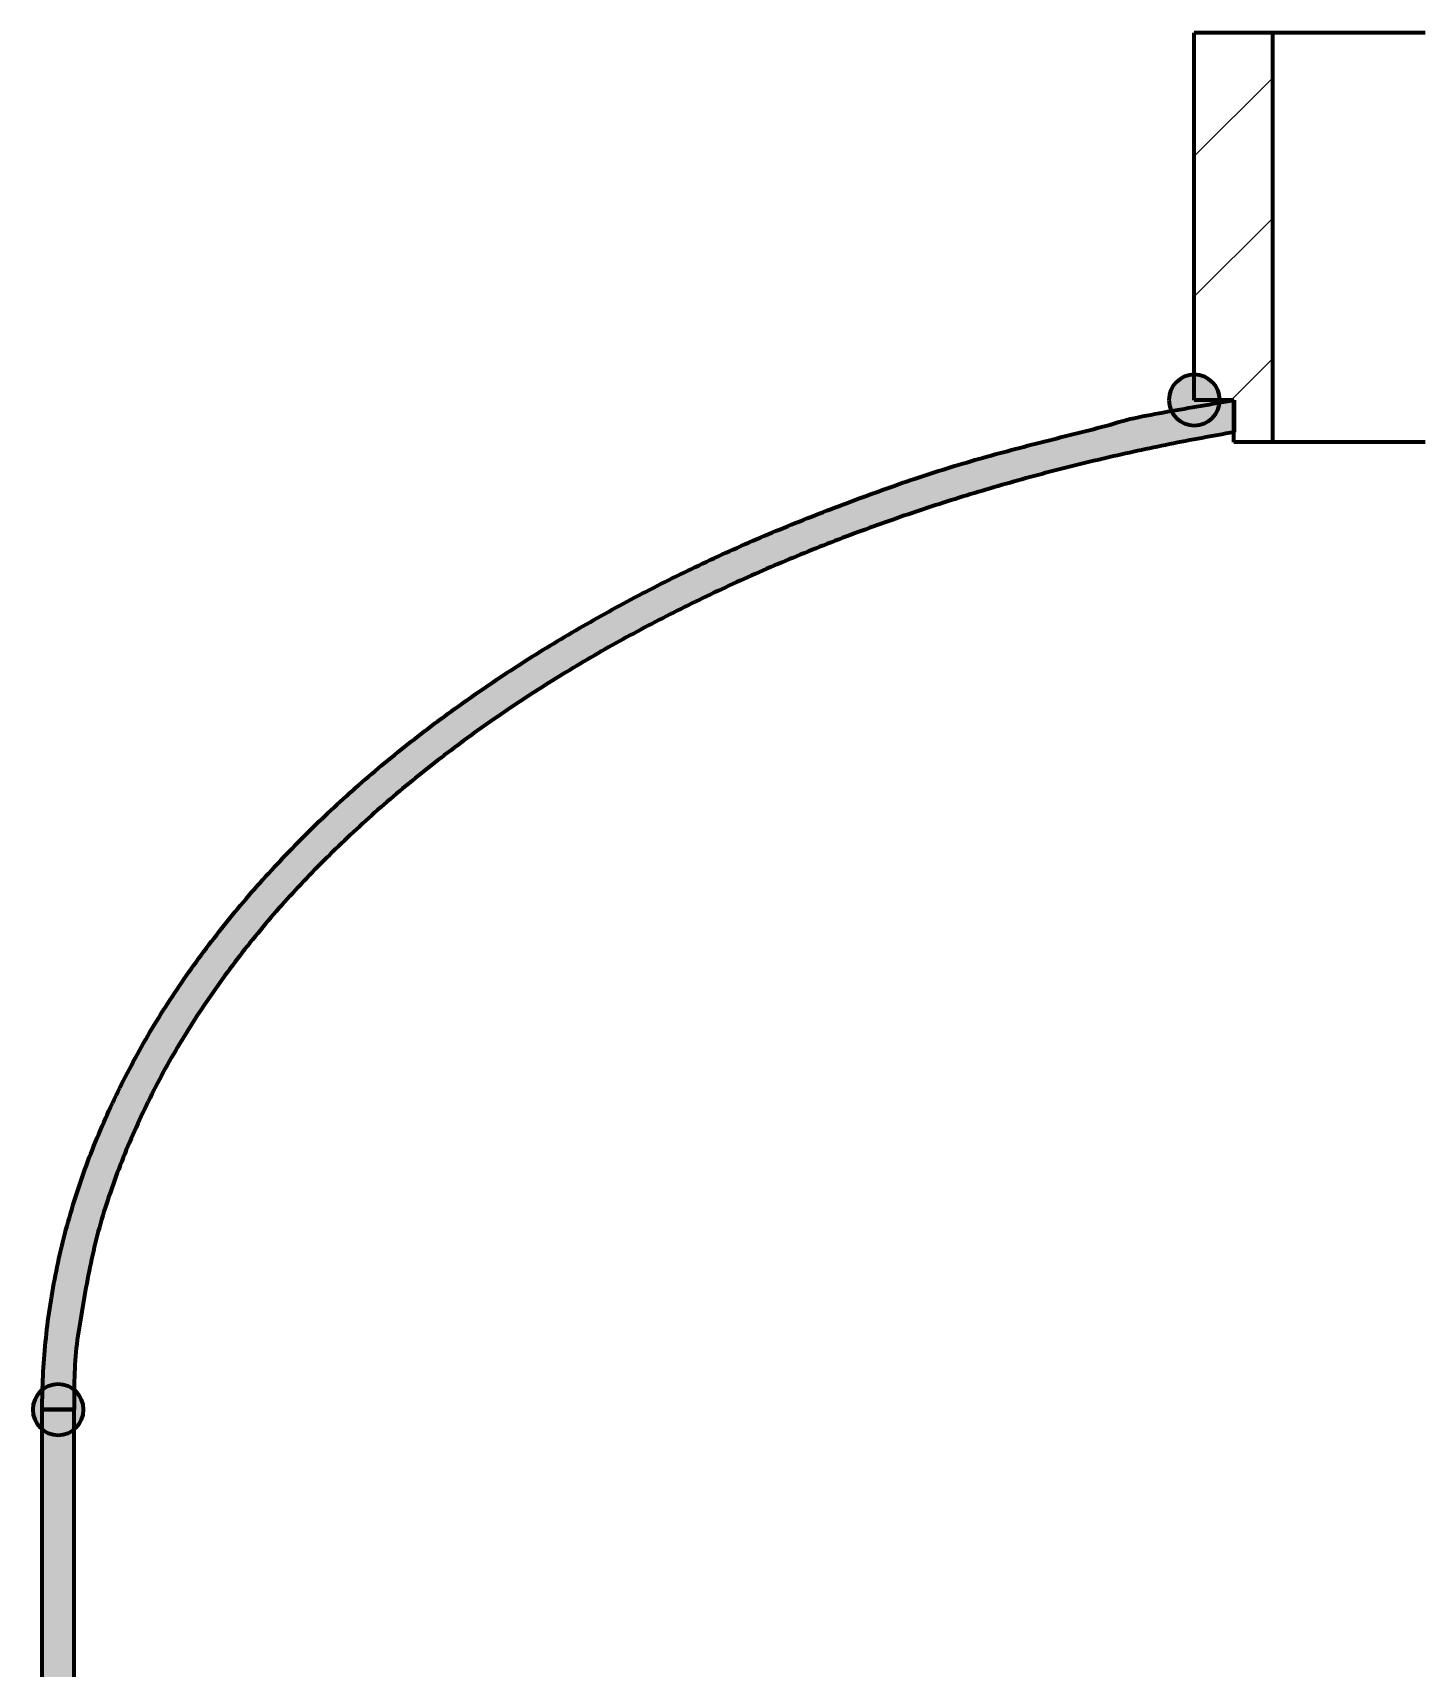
# Model space of a CAD drawing. Header units: millimetres. Extents: x 0 to 594, y 0 to 420.
# Drawn here: x 209.31 to 237.29, y 289.92 to 322.87 of the extents above; entities that cross this region are included whole.
import ezdxf

# ---------------------------------------------------------------- set-up
doc = ezdxf.new("R2010")
doc.units = ezdxf.units.MM
doc.layers.add('01-VISIBLE', color=7, linetype='CONTINUOUS', lineweight=70)
doc.layers.add('05-RAYADO', color=8, linetype='CONTINUOUS', lineweight=18)

msp = doc.modelspace()

# ---------------------------------------------------------------- hatches: boundary and pattern name
at = {"layer": '05-RAYADO'}
h = msp.add_hatch(dxfattribs=at)
h.set_pattern_fill('ANSI31', scale=0.62992)
h.paths.add_polyline_path([(234.28, 314.62), (233.498, 314.62), (233.498, 315.467), (232.7, 315.467), (232.7, 322.867), (234.28, 322.867)])
h = msp.add_hatch(color=7, dxfattribs=at)
h.dxf.hatch_style = 1
h.paths.add_polyline_path([(232.188, 315.467), (232.19, 315.507), (232.194, 315.547), (232.202, 315.586), (232.213, 315.625), (232.227, 315.663), (232.244, 315.699), (232.263, 315.734), (232.286, 315.768), (232.311, 315.799), (232.338, 315.829), (232.367, 315.856), (232.399, 315.881), (232.432, 315.903), (232.468, 315.923), (232.504, 315.94), (232.542, 315.954), (232.58, 315.964), (232.62, 315.972), (232.66, 315.977), (232.7, 315.979), (232.74, 315.977), (232.78, 315.972), (232.82, 315.964), (232.858, 315.954), (232.896, 315.94), (232.932, 315.923), (232.968, 315.903), (233.001, 315.881), (233.033, 315.856), (233.062, 315.829), (233.089, 315.799), (233.114, 315.768), (233.137, 315.734), (233.156, 315.699), (233.173, 315.663), (233.187, 315.625), (233.198, 315.586), (233.206, 315.547), (233.21, 315.507), (233.212, 315.467), (233.21, 315.426), (233.206, 315.386), (233.198, 315.347), (233.187, 315.308), (233.173, 315.271), (233.156, 315.234), (233.137, 315.199), (233.114, 315.166), (233.089, 315.134), (233.062, 315.105), (233.033, 315.077), (233.001, 315.052), (232.968, 315.03), (232.932, 315.01), (232.896, 314.994), (232.858, 314.98), (232.82, 314.969), (232.78, 314.961), (232.74, 314.956), (232.7, 314.955), (232.66, 314.956), (232.62, 314.961), (232.58, 314.969), (232.542, 314.98), (232.504, 314.994), (232.468, 315.01), (232.432, 315.03), (232.399, 315.052), (232.367, 315.077), (232.338, 315.105), (232.311, 315.134), (232.286, 315.166), (232.263, 315.199), (232.244, 315.234), (232.227, 315.271), (232.213, 315.308), (232.202, 315.347), (232.194, 315.386), (232.19, 315.426)])
h = msp.add_hatch(color=7, dxfattribs=at)
h.dxf.hatch_style = 1
h.paths.add_polyline_path([(210.14, 295.133), (209.5, 295.133), (209.5, 295.219), (209.501, 295.304), (209.502, 295.389), (209.504, 295.474), (209.507, 295.559), (209.509, 295.644), (209.513, 295.729), (209.517, 295.814), (209.521, 295.899), (209.526, 295.984), (209.532, 296.069), (209.538, 296.154), (209.544, 296.239), (209.551, 296.323), (209.559, 296.408), (209.567, 296.493), (209.576, 296.577), (209.585, 296.662), (209.595, 296.747), (209.605, 296.831), (209.615, 296.916), (209.627, 297), (209.638, 297.084), (209.651, 297.168), (209.663, 297.253), (209.677, 297.337), (209.69, 297.421), (209.705, 297.504), (209.72, 297.588), (209.735, 297.672), (209.751, 297.756), (209.767, 297.839), (209.784, 297.923), (209.801, 298.006), (209.819, 298.089), (209.837, 298.172), (209.856, 298.255), (209.875, 298.338), (209.895, 298.421), (209.915, 298.504), (209.935, 298.586), (209.957, 298.669), (209.978, 298.751), (210, 298.833), (210.023, 298.915), (210.046, 298.997), (210.07, 299.079), (210.094, 299.16), (210.118, 299.242), (210.143, 299.323), (210.169, 299.404), (210.195, 299.485), (210.221, 299.566), (210.248, 299.647), (210.275, 299.728), (210.303, 299.808), (210.331, 299.888), (210.36, 299.969), (210.389, 300.049), (210.418, 300.128), (210.448, 300.208), (210.479, 300.288), (210.51, 300.367), (210.541, 300.446), (210.573, 300.525), (210.605, 300.604), (210.637, 300.682), (210.67, 300.761), (210.704, 300.839), (210.738, 300.917), (210.772, 300.995), (210.807, 301.073), (210.842, 301.15), (210.877, 301.228), (210.913, 301.305), (210.949, 301.382), (210.986, 301.459), (211.023, 301.535), (211.061, 301.612), (211.099, 301.688), (211.137, 301.764), (211.175, 301.84), (211.215, 301.915), (211.254, 301.991), (211.294, 302.066), (211.334, 302.141), (211.375, 302.216), (211.416, 302.29), (211.457, 302.365), (211.499, 302.439), (211.541, 302.513), (211.583, 302.586), (211.626, 302.66), (211.669, 302.733), (211.713, 302.806), (211.756, 302.879), (211.801, 302.952), (211.845, 303.025), (211.89, 303.097), (211.935, 303.169), (211.981, 303.241), (212.027, 303.312), (212.073, 303.384), (212.12, 303.455), (212.167, 303.526), (212.214, 303.597), (212.261, 303.667), (212.309, 303.738), (212.358, 303.808), (212.406, 303.878), (212.455, 303.947), (212.504, 304.017), (212.554, 304.086), (212.603, 304.155), (212.654, 304.224), (212.704, 304.293), (212.755, 304.361), (212.806, 304.429), (212.857, 304.497), (212.909, 304.565), (212.961, 304.632), (213.013, 304.699), (213.065, 304.766), (213.118, 304.833), (213.171, 304.9), (213.224, 304.966), (213.278, 305.032), (213.332, 305.098), (213.386, 305.163), (213.44, 305.229), (213.495, 305.294), (213.55, 305.359), (213.605, 305.424), (213.661, 305.488), (213.716, 305.553), (213.772, 305.617), (213.829, 305.681), (213.885, 305.744), (213.942, 305.808), (213.999, 305.871), (214.056, 305.934), (214.114, 305.996), (214.172, 306.059), (214.23, 306.121), (214.288, 306.183), (214.346, 306.245), (214.405, 306.306), (214.464, 306.368), (214.523, 306.429), (214.583, 306.49), (214.642, 306.551), (214.702, 306.611), (214.762, 306.671), (214.823, 306.731), (214.883, 306.791), (214.944, 306.851), (215.005, 306.91), (215.066, 306.969), (215.128, 307.028), (215.19, 307.087), (215.251, 307.145), (215.313, 307.203), (215.376, 307.261), (215.438, 307.319), (215.501, 307.376), (215.564, 307.434), (215.627, 307.491), (215.69, 307.548), (215.754, 307.604), (215.817, 307.661), (215.881, 307.717), (215.945, 307.773), (216.01, 307.829), (216.074, 307.884), (216.139, 307.94), (216.204, 307.995), (216.269, 308.05), (216.334, 308.104), (216.399, 308.159), (216.465, 308.213), (216.531, 308.267), (216.597, 308.321), (216.663, 308.374), (216.729, 308.428), (216.795, 308.481), (216.862, 308.534), (216.929, 308.587), (216.996, 308.639), (217.063, 308.691), (217.13, 308.744), (217.198, 308.795), (217.265, 308.847), (217.333, 308.898), (217.401, 308.95), (217.469, 309.001), (217.538, 309.051), (217.606, 309.102), (217.675, 309.152), (217.743, 309.203), (217.812, 309.253), (217.881, 309.302), (217.95, 309.352), (218.02, 309.401), (218.089, 309.45), (218.159, 309.499), (218.229, 309.548), (218.299, 309.596), (218.369, 309.645), (218.439, 309.693), (218.509, 309.741), (218.58, 309.788), (218.651, 309.836), (218.721, 309.883), (218.792, 309.93), (218.863, 309.977), (218.935, 310.023), (219.006, 310.07), (219.077, 310.116), (219.149, 310.162), (219.221, 310.208), (219.292, 310.253), (219.364, 310.299), (219.437, 310.344), (219.509, 310.389), (219.581, 310.434), (219.654, 310.478), (219.726, 310.523), (219.799, 310.567), (219.872, 310.611), (219.945, 310.654), (220.018, 310.698), (220.091, 310.741), (220.165, 310.785), (220.238, 310.827), (220.312, 310.87), (220.385, 310.913), (220.459, 310.955), (220.533, 310.997), (220.607, 311.039), (220.681, 311.081), (220.755, 311.123), (220.83, 311.164), (220.904, 311.205), (220.979, 311.246), (221.053, 311.287), (221.128, 311.328), (221.203, 311.368), (221.278, 311.409), (221.353, 311.449), (221.428, 311.489), (221.504, 311.528), (221.579, 311.568), (221.654, 311.607), (221.73, 311.646), (221.806, 311.685), (221.881, 311.724), (221.957, 311.763), (222.033, 311.801), (222.109, 311.839), (222.185, 311.877), (222.262, 311.915), (222.338, 311.953), (222.414, 311.99), (222.491, 312.027), (222.567, 312.064), (222.644, 312.101), (222.721, 312.138), (222.798, 312.174), (222.875, 312.211), (222.952, 312.247), (223.029, 312.283), (223.106, 312.318), (223.184, 312.354), (223.261, 312.389), (223.338, 312.424), (223.416, 312.459), (223.494, 312.494), (223.572, 312.529), (223.649, 312.563), (223.727, 312.597), (223.805, 312.631), (223.884, 312.665), (223.962, 312.698), (224.04, 312.732), (224.118, 312.765), (224.197, 312.798), (224.275, 312.831), (224.354, 312.863), (224.433, 312.896), (224.511, 312.928), (224.59, 312.96), (224.669, 312.992), (224.748, 313.024), (224.827, 313.055), (224.906, 313.087), (224.985, 313.118), (225.064, 313.149), (225.144, 313.18), (225.223, 313.211), (225.302, 313.242), (225.382, 313.272), (225.461, 313.303), (225.541, 313.333), (225.62, 313.363), (225.7, 313.393), (225.78, 313.423), (225.86, 313.453), (225.939, 313.482), (226.019, 313.512), (226.099, 313.541), (226.179, 313.57), (226.259, 313.599), (226.339, 313.628), (226.419, 313.657), (226.499, 313.686), (226.579, 313.714), (226.66, 313.742), (226.74, 313.77), (226.82, 313.798), (226.901, 313.826), (226.981, 313.854), (227.062, 313.881), (227.143, 313.908), (227.223, 313.935), (227.304, 313.961), (227.385, 313.988), (227.466, 314.014), (227.547, 314.039), (227.629, 314.065), (227.71, 314.09), (227.791, 314.115), (227.872, 314.14), (227.954, 314.165), (228.035, 314.189), (228.117, 314.213), (228.199, 314.237), (228.281, 314.261), (228.362, 314.284), (228.444, 314.307), (228.526, 314.33), (228.608, 314.353), (228.69, 314.375), (228.773, 314.397), (228.855, 314.42), (228.937, 314.441), (229.019, 314.463), (229.101, 314.485), (229.184, 314.506), (229.266, 314.528), (229.349, 314.549), (229.431, 314.57), (229.513, 314.591), (229.596, 314.612), (229.678, 314.633), (229.761, 314.654), (229.843, 314.675), (229.926, 314.696), (230.008, 314.717), (230.091, 314.738), (230.173, 314.758), (230.256, 314.779), (230.338, 314.8), (230.421, 314.821), (230.504, 314.842), (230.586, 314.863), (230.668, 314.884), (230.751, 314.905), (230.833, 314.927), (230.915, 314.949), (230.997, 314.971), (231.079, 314.995), (231.161, 315.019), (231.242, 315.043), (231.324, 315.065), (231.407, 315.086), (231.49, 315.105), (231.573, 315.123), (231.657, 315.14), (231.74, 315.156), (231.824, 315.172), (231.907, 315.188), (231.991, 315.204), (232.075, 315.219), (232.158, 315.234), (232.242, 315.249), (232.326, 315.264), (232.41, 315.279), (232.494, 315.294), (232.577, 315.308), (232.661, 315.323), (232.745, 315.337), (232.829, 315.352), (232.913, 315.366), (232.997, 315.381), (233.081, 315.395), (233.164, 315.41), (233.248, 315.424), (233.332, 315.438), (233.416, 315.452), (233.5, 315.467), (233.5, 314.82), (233.419, 314.806), (233.337, 314.792), (233.256, 314.777), (233.175, 314.763), (233.093, 314.748), (233.012, 314.733), (232.931, 314.719), (232.849, 314.703), (232.768, 314.688), (232.687, 314.673), (232.606, 314.657), (232.525, 314.642), (232.444, 314.626), (232.363, 314.61), (232.282, 314.594), (232.201, 314.578), (232.12, 314.561), (232.039, 314.545), (231.958, 314.528), (231.877, 314.511), (231.796, 314.494), (231.715, 314.477), (231.635, 314.46), (231.554, 314.442), (231.473, 314.425), (231.392, 314.407), (231.312, 314.389), (231.231, 314.371), (231.151, 314.353), (231.07, 314.334), (230.989, 314.316), (230.909, 314.297), (230.829, 314.278), (230.748, 314.259), (230.668, 314.24), (230.587, 314.221), (230.507, 314.202), (230.427, 314.182), (230.347, 314.162), (230.267, 314.142), (230.186, 314.122), (230.106, 314.102), (230.026, 314.082), (229.946, 314.061), (229.866, 314.041), (229.786, 314.02), (229.706, 313.999), (229.626, 313.978), (229.547, 313.956), (229.467, 313.935), (229.387, 313.913), (229.307, 313.892), (229.228, 313.87), (229.148, 313.848), (229.069, 313.825), (228.989, 313.803), (228.91, 313.78), (228.83, 313.758), (228.751, 313.735), (228.671, 313.712), (228.592, 313.689), (228.513, 313.665), (228.434, 313.642), (228.355, 313.618), (228.275, 313.595), (228.196, 313.571), (228.117, 313.546), (228.038, 313.522), (227.959, 313.498), (227.881, 313.473), (227.802, 313.448), (227.723, 313.423), (227.644, 313.398), (227.566, 313.373), (227.487, 313.348), (227.409, 313.322), (227.33, 313.296), (227.252, 313.271), (227.173, 313.245), (227.095, 313.218), (227.017, 313.192), (226.938, 313.165), (226.86, 313.139), (226.782, 313.112), (226.704, 313.085), (226.626, 313.058), (226.548, 313.03), (226.47, 313.003), (226.392, 312.975), (226.314, 312.947), (226.237, 312.919), (226.159, 312.891), (226.082, 312.863), (226.004, 312.834), (225.927, 312.805), (225.849, 312.777), (225.772, 312.748), (225.694, 312.718), (225.617, 312.689), (225.54, 312.66), (225.463, 312.63), (225.386, 312.6), (225.309, 312.57), (225.232, 312.54), (225.155, 312.509), (225.079, 312.479), (225.002, 312.448), (224.925, 312.417), (224.849, 312.386), (224.772, 312.355), (224.696, 312.324), (224.619, 312.292), (224.543, 312.26), (224.467, 312.228), (224.391, 312.196), (224.315, 312.164), (224.239, 312.132), (224.163, 312.099), (224.087, 312.066), (224.011, 312.033), (223.936, 312), (223.86, 311.967), (223.784, 311.934), (223.709, 311.9), (223.634, 311.866), (223.558, 311.832), (223.483, 311.798), (223.408, 311.764), (223.333, 311.729), (223.258, 311.694), (223.183, 311.659), (223.108, 311.624), (223.034, 311.589), (222.959, 311.554), (222.884, 311.518), (222.81, 311.482), (222.736, 311.446), (222.661, 311.41), (222.587, 311.374), (222.513, 311.338), (222.439, 311.301), (222.365, 311.264), (222.291, 311.227), (222.217, 311.19), (222.144, 311.152), (222.07, 311.115), (221.997, 311.077), (221.923, 311.039), (221.85, 311.001), (221.777, 310.963), (221.704, 310.924), (221.631, 310.885), (221.558, 310.847), (221.485, 310.807), (221.412, 310.768), (221.34, 310.729), (221.267, 310.689), (221.195, 310.649), (221.123, 310.609), (221.05, 310.569), (220.978, 310.529), (220.906, 310.488), (220.835, 310.447), (220.763, 310.407), (220.691, 310.365), (220.62, 310.324), (220.548, 310.283), (220.477, 310.241), (220.406, 310.199), (220.335, 310.157), (220.264, 310.115), (220.193, 310.072), (220.122, 310.029), (220.051, 309.987), (219.981, 309.944), (219.91, 309.9), (219.84, 309.857), (219.77, 309.813), (219.7, 309.769), (219.63, 309.725), (219.56, 309.681), (219.491, 309.637), (219.421, 309.592), (219.352, 309.547), (219.282, 309.502), (219.213, 309.457), (219.144, 309.412), (219.075, 309.366), (219.007, 309.32), (218.938, 309.274), (218.87, 309.228), (218.801, 309.182), (218.733, 309.135), (218.665, 309.088), (218.597, 309.041), (218.529, 308.994), (218.462, 308.947), (218.394, 308.899), (218.327, 308.851), (218.259, 308.803), (218.192, 308.755), (218.125, 308.707), (218.059, 308.658), (217.992, 308.609), (217.926, 308.56), (217.859, 308.511), (217.793, 308.461), (217.727, 308.412), (217.661, 308.362), (217.595, 308.312), (217.53, 308.262), (217.465, 308.211), (217.399, 308.16), (217.334, 308.109), (217.269, 308.058), (217.205, 308.007), (217.14, 307.955), (217.076, 307.904), (217.011, 307.852), (216.947, 307.8), (216.883, 307.747), (216.82, 307.695), (216.756, 307.642), (216.693, 307.589), (216.63, 307.536), (216.567, 307.482), (216.504, 307.429), (216.441, 307.375), (216.379, 307.321), (216.317, 307.266), (216.254, 307.212), (216.193, 307.157), (216.131, 307.102), (216.069, 307.047), (216.008, 306.992), (215.947, 306.936), (215.886, 306.88), (215.825, 306.824), (215.765, 306.768), (215.704, 306.712), (215.644, 306.655), (215.584, 306.598), (215.525, 306.541), (215.465, 306.484), (215.406, 306.426), (215.347, 306.368), (215.288, 306.31), (215.229, 306.252), (215.171, 306.194), (215.113, 306.135), (215.055, 306.076), (214.997, 306.017), (214.939, 305.958), (214.882, 305.899), (214.825, 305.839), (214.768, 305.779), (214.711, 305.719), (214.655, 305.658), (214.599, 305.598), (214.543, 305.537), (214.487, 305.476), (214.432, 305.415), (214.377, 305.353), (214.322, 305.291), (214.267, 305.23), (214.213, 305.167), (214.159, 305.105), (214.105, 305.042), (214.051, 304.98), (213.998, 304.917), (213.944, 304.853), (213.892, 304.79), (213.839, 304.726), (213.787, 304.662), (213.735, 304.598), (213.683, 304.534), (213.631, 304.469), (213.58, 304.404), (213.529, 304.339), (213.478, 304.274), (213.428, 304.209), (213.378, 304.143), (213.328, 304.077), (213.278, 304.011), (213.229, 303.945), (213.18, 303.878), (213.132, 303.811), (213.083, 303.744), (213.035, 303.677), (212.987, 303.61), (212.94, 303.542), (212.893, 303.474), (212.846, 303.406), (212.799, 303.338), (212.753, 303.27), (212.707, 303.201), (212.661, 303.132), (212.616, 303.063), (212.571, 302.994), (212.526, 302.924), (212.482, 302.855), (212.438, 302.785), (212.395, 302.715), (212.351, 302.644), (212.308, 302.574), (212.266, 302.503), (212.223, 302.432), (212.182, 302.361), (212.14, 302.289), (212.099, 302.218), (212.058, 302.146), (212.018, 302.074), (211.978, 302.001), (211.938, 301.929), (211.899, 301.856), (211.86, 301.783), (211.821, 301.71), (211.783, 301.637), (211.745, 301.564), (211.708, 301.49), (211.671, 301.416), (211.635, 301.342), (211.598, 301.268), (211.563, 301.193), (211.527, 301.119), (211.492, 301.044), (211.457, 300.969), (211.423, 300.894), (211.389, 300.818), (211.356, 300.743), (211.322, 300.667), (211.29, 300.591), (211.257, 300.515), (211.225, 300.439), (211.193, 300.363), (211.162, 300.287), (211.131, 300.21), (211.1, 300.133), (211.07, 300.056), (211.04, 299.979), (211.011, 299.902), (210.982, 299.825), (210.953, 299.747), (210.925, 299.67), (210.898, 299.592), (210.871, 299.514), (210.844, 299.435), (210.818, 299.357), (210.792, 299.279), (210.767, 299.2), (210.743, 299.121), (210.719, 299.042), (210.695, 298.963), (210.673, 298.883), (210.65, 298.804), (210.629, 298.724), (210.608, 298.644), (210.587, 298.564), (210.567, 298.484), (210.548, 298.404), (210.529, 298.323), (210.511, 298.243), (210.493, 298.162), (210.476, 298.081), (210.459, 298), (210.442, 297.919), (210.426, 297.838), (210.41, 297.757), (210.395, 297.676), (210.38, 297.595), (210.365, 297.514), (210.35, 297.432), (210.336, 297.351), (210.322, 297.269), (210.308, 297.188), (210.295, 297.107), (210.281, 297.025), (210.268, 296.943), (210.255, 296.862), (210.242, 296.78), (210.229, 296.699), (210.217, 296.617), (210.206, 296.535), (210.195, 296.453), (210.185, 296.371), (210.177, 296.289), (210.17, 296.207), (210.164, 296.124), (210.159, 296.042), (210.155, 295.959), (210.151, 295.877), (210.148, 295.794), (210.146, 295.712), (210.144, 295.629), (210.143, 295.546), (210.142, 295.464), (210.141, 295.381), (210.14, 295.299), (210.14, 295.216)])
h = msp.add_hatch(color=7, dxfattribs=at)
h.dxf.hatch_style = 1
h.paths.add_polyline_path([(209.308, 295.133), (209.31, 295.174), (209.314, 295.214), (209.322, 295.253), (209.333, 295.292), (209.347, 295.329), (209.364, 295.366), (209.383, 295.401), (209.406, 295.434), (209.431, 295.466), (209.458, 295.495), (209.487, 295.523), (209.519, 295.548), (209.552, 295.57), (209.588, 295.59), (209.624, 295.606), (209.662, 295.62), (209.7, 295.631), (209.74, 295.639), (209.78, 295.644), (209.82, 295.645), (209.86, 295.644), (209.9, 295.639), (209.94, 295.631), (209.978, 295.62), (210.016, 295.606), (210.052, 295.59), (210.088, 295.57), (210.121, 295.548), (210.153, 295.523), (210.182, 295.495), (210.209, 295.466), (210.234, 295.434), (210.257, 295.401), (210.276, 295.366), (210.293, 295.329), (210.307, 295.292), (210.318, 295.253), (210.326, 295.214), (210.33, 295.174), (210.332, 295.133), (210.33, 295.093), (210.326, 295.053), (210.318, 295.014), (210.307, 294.975), (210.293, 294.937), (210.276, 294.901), (210.257, 294.866), (210.234, 294.832), (210.209, 294.801), (210.182, 294.771), (210.153, 294.744), (210.121, 294.719), (210.088, 294.697), (210.052, 294.677), (210.016, 294.66), (209.978, 294.646), (209.94, 294.636), (209.9, 294.628), (209.86, 294.623), (209.82, 294.621), (209.78, 294.623), (209.74, 294.628), (209.7, 294.636), (209.662, 294.646), (209.624, 294.66), (209.588, 294.677), (209.552, 294.697), (209.519, 294.719), (209.487, 294.744), (209.458, 294.771), (209.431, 294.801), (209.406, 294.832), (209.383, 294.866), (209.364, 294.901), (209.347, 294.937), (209.333, 294.975), (209.322, 295.014), (209.314, 295.053), (209.31, 295.093)])
h = msp.add_hatch(color=7, dxfattribs=at)
h.dxf.hatch_style = 1
h.paths.add_polyline_path([(210.14, 188.133), (209.5, 188.133), (209.5, 295.133), (210.14, 295.133)])

# ---------------------------------------------------------------- linework, layer by layer
at = {"layer": '01-VISIBLE'}
for p, q in [((234.28, 322.867), (232.7, 322.867)), ((232.7, 315.467), (232.7, 322.867)), ((234.28, 314.62), (234.28, 322.867)), ((233.498, 315.467), (232.7, 315.467)), ((233.498, 314.62), (233.498, 315.467)), ((233.5, 315.467), (233.5, 314.82)), ((234.28, 314.62), (233.498, 314.62)), ((209.5, 188.133), (209.5, 295.133)), ((210.14, 295.133), (209.5, 295.133)), ((209.5, 295.133), (210.14, 295.133)), ((210.14, 188.133), (210.14, 295.133))]:
    msp.add_line(p, q, dxfattribs=at)
for points in [[(237.349, 322.867), (237.288, 322.867), (237.228, 322.867), (237.168, 322.867), (237.108, 322.867), (237.048, 322.867), (236.988, 322.867), (236.927, 322.867), (236.867, 322.867), (236.807, 322.867), (236.747, 322.867), (236.687, 322.867), (236.626, 322.867), (236.566, 322.867), (236.506, 322.867), (236.446, 322.867), (236.386, 322.867), (236.326, 322.867), (236.266, 322.867), (236.205, 322.867), (236.145, 322.867), (236.085, 322.867), (236.025, 322.867), (235.965, 322.867), (235.905, 322.867), (235.844, 322.867), (235.784, 322.867), (235.724, 322.867), (235.664, 322.867), (235.604, 322.867), (235.543, 322.867), (235.483, 322.867), (235.423, 322.867), (235.363, 322.867), (235.303, 322.867), (235.243, 322.867), (235.183, 322.867), (235.122, 322.867), (235.062, 322.867), (235.002, 322.867), (234.942, 322.867), (234.882, 322.867), (234.821, 322.867), (234.761, 322.867), (234.701, 322.867), (234.641, 322.867), (234.581, 322.867), (234.521, 322.867), (234.46, 322.867), (234.4, 322.867), (234.34, 322.867), (234.28, 322.867)], [(209.5, 295.133), (209.5, 295.219), (209.501, 295.304), (209.502, 295.389), (209.504, 295.474), (209.507, 295.559), (209.509, 295.644), (209.513, 295.729), (209.517, 295.814), (209.521, 295.899), (209.526, 295.984), (209.532, 296.069), (209.538, 296.154), (209.544, 296.239), (209.551, 296.323), (209.559, 296.408), (209.567, 296.493), (209.576, 296.577), (209.585, 296.662), (209.595, 296.747), (209.605, 296.831), (209.615, 296.916), (209.627, 297), (209.638, 297.084), (209.651, 297.168), (209.663, 297.253), (209.677, 297.337), (209.69, 297.421), (209.705, 297.504), (209.72, 297.588), (209.735, 297.672), (209.751, 297.756), (209.767, 297.839), (209.784, 297.923), (209.801, 298.006), (209.819, 298.089), (209.837, 298.172), (209.856, 298.255), (209.875, 298.338), (209.895, 298.421), (209.915, 298.504), (209.935, 298.586), (209.957, 298.669), (209.978, 298.751), (210, 298.833), (210.023, 298.915), (210.046, 298.997), (210.07, 299.079), (210.094, 299.16), (210.118, 299.242), (210.143, 299.323), (210.169, 299.404), (210.195, 299.485), (210.221, 299.566), (210.248, 299.647), (210.275, 299.728), (210.303, 299.808), (210.331, 299.888), (210.36, 299.969), (210.389, 300.049), (210.418, 300.128), (210.448, 300.208), (210.479, 300.288), (210.51, 300.367), (210.541, 300.446), (210.573, 300.525), (210.605, 300.604), (210.637, 300.682), (210.67, 300.761), (210.704, 300.839), (210.738, 300.917), (210.772, 300.995), (210.807, 301.073), (210.842, 301.15), (210.877, 301.228), (210.913, 301.305), (210.949, 301.382), (210.986, 301.459), (211.023, 301.535), (211.061, 301.612), (211.099, 301.688), (211.137, 301.764), (211.175, 301.84), (211.215, 301.915), (211.254, 301.991), (211.294, 302.066), (211.334, 302.141), (211.375, 302.216), (211.416, 302.29), (211.457, 302.365), (211.499, 302.439), (211.541, 302.513), (211.583, 302.586), (211.626, 302.66), (211.669, 302.733), (211.713, 302.806), (211.756, 302.879), (211.801, 302.952), (211.845, 303.025), (211.89, 303.097), (211.935, 303.169), (211.981, 303.241), (212.027, 303.312), (212.073, 303.384), (212.12, 303.455), (212.167, 303.526), (212.214, 303.597), (212.261, 303.667), (212.309, 303.738), (212.358, 303.808), (212.406, 303.878), (212.455, 303.947), (212.504, 304.017), (212.554, 304.086), (212.603, 304.155), (212.654, 304.224), (212.704, 304.293), (212.755, 304.361), (212.806, 304.429), (212.857, 304.497), (212.909, 304.565), (212.961, 304.632), (213.013, 304.699), (213.065, 304.766), (213.118, 304.833), (213.171, 304.9), (213.224, 304.966), (213.278, 305.032), (213.332, 305.098), (213.386, 305.163), (213.44, 305.229), (213.495, 305.294), (213.55, 305.359), (213.605, 305.424), (213.661, 305.488), (213.716, 305.553), (213.772, 305.617), (213.829, 305.681), (213.885, 305.744), (213.942, 305.808), (213.999, 305.871), (214.056, 305.934), (214.114, 305.996), (214.172, 306.059), (214.23, 306.121), (214.288, 306.183), (214.346, 306.245), (214.405, 306.306), (214.464, 306.368), (214.523, 306.429), (214.583, 306.49), (214.642, 306.551), (214.702, 306.611), (214.762, 306.671), (214.823, 306.731), (214.883, 306.791), (214.944, 306.851), (215.005, 306.91), (215.066, 306.969), (215.128, 307.028), (215.19, 307.087), (215.251, 307.145), (215.313, 307.203), (215.376, 307.261), (215.438, 307.319), (215.501, 307.376), (215.564, 307.434), (215.627, 307.491), (215.69, 307.548), (215.754, 307.604), (215.817, 307.661), (215.881, 307.717), (215.945, 307.773), (216.01, 307.829), (216.074, 307.884), (216.139, 307.94), (216.204, 307.995), (216.269, 308.05), (216.334, 308.104), (216.399, 308.159), (216.465, 308.213), (216.531, 308.267), (216.597, 308.321), (216.663, 308.374), (216.729, 308.428), (216.795, 308.481), (216.862, 308.534), (216.929, 308.587), (216.996, 308.639), (217.063, 308.691), (217.13, 308.744), (217.198, 308.795), (217.265, 308.847), (217.333, 308.898), (217.401, 308.95), (217.469, 309.001), (217.538, 309.051), (217.606, 309.102), (217.675, 309.152), (217.743, 309.203), (217.812, 309.253), (217.881, 309.302), (217.95, 309.352), (218.02, 309.401), (218.089, 309.45), (218.159, 309.499), (218.229, 309.548), (218.299, 309.596), (218.369, 309.645), (218.439, 309.693), (218.509, 309.741), (218.58, 309.788), (218.651, 309.836), (218.721, 309.883), (218.792, 309.93), (218.863, 309.977), (218.935, 310.023), (219.006, 310.07), (219.077, 310.116), (219.149, 310.162), (219.221, 310.208), (219.292, 310.253), (219.364, 310.299), (219.437, 310.344), (219.509, 310.389), (219.581, 310.434), (219.654, 310.478), (219.726, 310.523), (219.799, 310.567), (219.872, 310.611), (219.945, 310.654), (220.018, 310.698), (220.091, 310.741), (220.165, 310.785), (220.238, 310.827), (220.312, 310.87), (220.385, 310.913), (220.459, 310.955), (220.533, 310.997), (220.607, 311.039), (220.681, 311.081), (220.755, 311.123), (220.83, 311.164), (220.904, 311.205), (220.979, 311.246), (221.053, 311.287), (221.128, 311.328), (221.203, 311.368), (221.278, 311.409), (221.353, 311.449), (221.428, 311.489), (221.504, 311.528), (221.579, 311.568), (221.654, 311.607), (221.73, 311.646), (221.806, 311.685), (221.881, 311.724), (221.957, 311.763), (222.033, 311.801), (222.109, 311.839), (222.185, 311.877), (222.262, 311.915), (222.338, 311.953), (222.414, 311.99), (222.491, 312.027), (222.567, 312.064), (222.644, 312.101), (222.721, 312.138), (222.798, 312.174), (222.875, 312.211), (222.952, 312.247), (223.029, 312.283), (223.106, 312.318), (223.184, 312.354), (223.261, 312.389), (223.338, 312.424), (223.416, 312.459), (223.494, 312.494), (223.572, 312.529), (223.649, 312.563), (223.727, 312.597), (223.805, 312.631), (223.884, 312.665), (223.962, 312.698), (224.04, 312.732), (224.118, 312.765), (224.197, 312.798), (224.275, 312.831), (224.354, 312.863), (224.433, 312.896), (224.511, 312.928), (224.59, 312.96), (224.669, 312.992), (224.748, 313.024), (224.827, 313.055), (224.906, 313.087), (224.985, 313.118), (225.064, 313.149), (225.144, 313.18), (225.223, 313.211), (225.302, 313.242), (225.382, 313.272), (225.461, 313.303), (225.541, 313.333), (225.62, 313.363), (225.7, 313.393), (225.78, 313.423), (225.86, 313.453), (225.939, 313.482), (226.019, 313.512), (226.099, 313.541), (226.179, 313.57), (226.259, 313.599), (226.339, 313.628), (226.419, 313.657), (226.499, 313.686), (226.579, 313.714), (226.66, 313.742), (226.74, 313.77), (226.82, 313.798), (226.901, 313.826), (226.981, 313.854), (227.062, 313.881), (227.143, 313.908), (227.223, 313.935), (227.304, 313.961), (227.385, 313.988), (227.466, 314.014), (227.547, 314.039), (227.629, 314.065), (227.71, 314.09), (227.791, 314.115), (227.872, 314.14), (227.954, 314.165), (228.035, 314.189), (228.117, 314.213), (228.199, 314.237), (228.281, 314.261), (228.362, 314.284), (228.444, 314.307), (228.526, 314.33), (228.608, 314.353), (228.69, 314.375), (228.773, 314.397), (228.855, 314.42), (228.937, 314.441), (229.019, 314.463), (229.101, 314.485), (229.184, 314.506), (229.266, 314.528), (229.349, 314.549), (229.431, 314.57), (229.513, 314.591), (229.596, 314.612), (229.678, 314.633), (229.761, 314.654), (229.843, 314.675), (229.926, 314.696), (230.008, 314.717), (230.091, 314.738), (230.173, 314.758), (230.256, 314.779), (230.338, 314.8), (230.421, 314.821), (230.504, 314.842), (230.586, 314.863), (230.668, 314.884), (230.751, 314.905), (230.833, 314.927), (230.915, 314.949), (230.997, 314.971), (231.079, 314.995), (231.161, 315.019), (231.242, 315.043), (231.324, 315.065), (231.407, 315.086), (231.49, 315.105), (231.573, 315.123), (231.657, 315.14), (231.74, 315.156), (231.824, 315.172), (231.907, 315.188), (231.991, 315.204), (232.075, 315.219), (232.158, 315.234), (232.242, 315.249), (232.326, 315.264), (232.41, 315.279), (232.494, 315.294), (232.577, 315.308), (232.661, 315.323), (232.745, 315.337), (232.829, 315.352), (232.913, 315.366), (232.997, 315.381), (233.081, 315.395), (233.164, 315.41), (233.248, 315.424), (233.332, 315.438), (233.416, 315.452), (233.5, 315.467)], [(233.5, 314.82), (233.419, 314.806), (233.337, 314.792), (233.256, 314.777), (233.175, 314.763), (233.093, 314.748), (233.012, 314.733), (232.931, 314.719), (232.849, 314.703), (232.768, 314.688), (232.687, 314.673), (232.606, 314.657), (232.525, 314.642), (232.444, 314.626), (232.363, 314.61), (232.282, 314.594), (232.201, 314.578), (232.12, 314.561), (232.039, 314.545), (231.958, 314.528), (231.877, 314.511), (231.796, 314.494), (231.715, 314.477), (231.635, 314.46), (231.554, 314.442), (231.473, 314.425), (231.392, 314.407), (231.312, 314.389), (231.231, 314.371), (231.151, 314.353), (231.07, 314.334), (230.989, 314.316), (230.909, 314.297), (230.829, 314.278), (230.748, 314.259), (230.668, 314.24), (230.587, 314.221), (230.507, 314.202), (230.427, 314.182), (230.347, 314.162), (230.267, 314.142), (230.186, 314.122), (230.106, 314.102), (230.026, 314.082), (229.946, 314.061), (229.866, 314.041), (229.786, 314.02), (229.706, 313.999), (229.626, 313.978), (229.547, 313.956), (229.467, 313.935), (229.387, 313.913), (229.307, 313.892), (229.228, 313.87), (229.148, 313.848), (229.069, 313.825), (228.989, 313.803), (228.91, 313.78), (228.83, 313.758), (228.751, 313.735), (228.671, 313.712), (228.592, 313.689), (228.513, 313.665), (228.434, 313.642), (228.355, 313.618), (228.275, 313.595), (228.196, 313.571), (228.117, 313.546), (228.038, 313.522), (227.959, 313.498), (227.881, 313.473), (227.802, 313.448), (227.723, 313.423), (227.644, 313.398), (227.566, 313.373), (227.487, 313.348), (227.409, 313.322), (227.33, 313.296), (227.252, 313.271), (227.173, 313.245), (227.095, 313.218), (227.017, 313.192), (226.938, 313.165), (226.86, 313.139), (226.782, 313.112), (226.704, 313.085), (226.626, 313.058), (226.548, 313.03), (226.47, 313.003), (226.392, 312.975), (226.314, 312.947), (226.237, 312.919), (226.159, 312.891), (226.082, 312.863), (226.004, 312.834), (225.927, 312.805), (225.849, 312.777), (225.772, 312.748), (225.694, 312.718), (225.617, 312.689), (225.54, 312.66), (225.463, 312.63), (225.386, 312.6), (225.309, 312.57), (225.232, 312.54), (225.155, 312.509), (225.079, 312.479), (225.002, 312.448), (224.925, 312.417), (224.849, 312.386), (224.772, 312.355), (224.696, 312.324), (224.619, 312.292), (224.543, 312.26), (224.467, 312.228), (224.391, 312.196), (224.315, 312.164), (224.239, 312.132), (224.163, 312.099), (224.087, 312.066), (224.011, 312.033), (223.936, 312), (223.86, 311.967), (223.784, 311.934), (223.709, 311.9), (223.634, 311.866), (223.558, 311.832), (223.483, 311.798), (223.408, 311.764), (223.333, 311.729), (223.258, 311.694), (223.183, 311.659), (223.108, 311.624), (223.034, 311.589), (222.959, 311.554), (222.884, 311.518), (222.81, 311.482), (222.736, 311.446), (222.661, 311.41), (222.587, 311.374), (222.513, 311.338), (222.439, 311.301), (222.365, 311.264), (222.291, 311.227), (222.217, 311.19), (222.144, 311.152), (222.07, 311.115), (221.997, 311.077), (221.923, 311.039), (221.85, 311.001), (221.777, 310.963), (221.704, 310.924), (221.631, 310.885), (221.558, 310.847), (221.485, 310.807), (221.412, 310.768), (221.34, 310.729), (221.267, 310.689), (221.195, 310.649), (221.123, 310.609), (221.05, 310.569), (220.978, 310.529), (220.906, 310.488), (220.835, 310.447), (220.763, 310.407), (220.691, 310.365), (220.62, 310.324), (220.548, 310.283), (220.477, 310.241), (220.406, 310.199), (220.335, 310.157), (220.264, 310.115), (220.193, 310.072), (220.122, 310.029), (220.051, 309.987), (219.981, 309.944), (219.91, 309.9), (219.84, 309.857), (219.77, 309.813), (219.7, 309.769), (219.63, 309.725), (219.56, 309.681), (219.491, 309.637), (219.421, 309.592), (219.352, 309.547), (219.282, 309.502), (219.213, 309.457), (219.144, 309.412), (219.075, 309.366), (219.007, 309.32), (218.938, 309.274), (218.87, 309.228), (218.801, 309.182), (218.733, 309.135), (218.665, 309.088), (218.597, 309.041), (218.529, 308.994), (218.462, 308.947), (218.394, 308.899), (218.327, 308.851), (218.259, 308.803), (218.192, 308.755), (218.125, 308.707), (218.059, 308.658), (217.992, 308.609), (217.926, 308.56), (217.859, 308.511), (217.793, 308.461), (217.727, 308.412), (217.661, 308.362), (217.595, 308.312), (217.53, 308.262), (217.465, 308.211), (217.399, 308.16), (217.334, 308.109), (217.269, 308.058), (217.205, 308.007), (217.14, 307.955), (217.076, 307.904), (217.011, 307.852), (216.947, 307.8), (216.883, 307.747), (216.82, 307.695), (216.756, 307.642), (216.693, 307.589), (216.63, 307.536), (216.567, 307.482), (216.504, 307.429), (216.441, 307.375), (216.379, 307.321), (216.317, 307.266), (216.254, 307.212), (216.193, 307.157), (216.131, 307.102), (216.069, 307.047), (216.008, 306.992), (215.947, 306.936), (215.886, 306.88), (215.825, 306.824), (215.765, 306.768), (215.704, 306.712), (215.644, 306.655), (215.584, 306.598), (215.525, 306.541), (215.465, 306.484), (215.406, 306.426), (215.347, 306.368), (215.288, 306.31), (215.229, 306.252), (215.171, 306.194), (215.113, 306.135), (215.055, 306.076), (214.997, 306.017), (214.939, 305.958), (214.882, 305.899), (214.825, 305.839), (214.768, 305.779), (214.711, 305.719), (214.655, 305.658), (214.599, 305.598), (214.543, 305.537), (214.487, 305.476), (214.432, 305.415), (214.377, 305.353), (214.322, 305.291), (214.267, 305.23), (214.213, 305.167), (214.159, 305.105), (214.105, 305.042), (214.051, 304.98), (213.998, 304.917), (213.944, 304.853), (213.892, 304.79), (213.839, 304.726), (213.787, 304.662), (213.735, 304.598), (213.683, 304.534), (213.631, 304.469), (213.58, 304.404), (213.529, 304.339), (213.478, 304.274), (213.428, 304.209), (213.378, 304.143), (213.328, 304.077), (213.278, 304.011), (213.229, 303.945), (213.18, 303.878), (213.132, 303.811), (213.083, 303.744), (213.035, 303.677), (212.987, 303.61), (212.94, 303.542), (212.893, 303.474), (212.846, 303.406), (212.799, 303.338), (212.753, 303.27), (212.707, 303.201), (212.661, 303.132), (212.616, 303.063), (212.571, 302.994), (212.526, 302.924), (212.482, 302.855), (212.438, 302.785), (212.395, 302.715), (212.351, 302.644), (212.308, 302.574), (212.266, 302.503), (212.223, 302.432), (212.182, 302.361), (212.14, 302.289), (212.099, 302.218), (212.058, 302.146), (212.018, 302.074), (211.978, 302.001), (211.938, 301.929), (211.899, 301.856), (211.86, 301.783), (211.821, 301.71), (211.783, 301.637), (211.745, 301.564), (211.708, 301.49), (211.671, 301.416), (211.635, 301.342), (211.598, 301.268), (211.563, 301.193), (211.527, 301.119), (211.492, 301.044), (211.457, 300.969), (211.423, 300.894), (211.389, 300.818), (211.356, 300.743), (211.322, 300.667), (211.29, 300.591), (211.257, 300.515), (211.225, 300.439), (211.193, 300.363), (211.162, 300.287), (211.131, 300.21), (211.1, 300.133), (211.07, 300.056), (211.04, 299.979), (211.011, 299.902), (210.982, 299.825), (210.953, 299.747), (210.925, 299.67), (210.898, 299.592), (210.871, 299.514), (210.844, 299.435), (210.818, 299.357), (210.792, 299.279), (210.767, 299.2), (210.743, 299.121), (210.719, 299.042), (210.695, 298.963), (210.673, 298.883), (210.65, 298.804), (210.629, 298.724), (210.608, 298.644), (210.587, 298.564), (210.567, 298.484), (210.548, 298.404), (210.529, 298.323), (210.511, 298.243), (210.493, 298.162), (210.476, 298.081), (210.459, 298), (210.442, 297.919), (210.426, 297.838), (210.41, 297.757), (210.395, 297.676), (210.38, 297.595), (210.365, 297.514), (210.35, 297.432), (210.336, 297.351), (210.322, 297.269), (210.308, 297.188), (210.295, 297.107), (210.281, 297.025), (210.268, 296.943), (210.255, 296.862), (210.242, 296.78), (210.229, 296.699), (210.217, 296.617), (210.206, 296.535), (210.195, 296.453), (210.185, 296.371), (210.177, 296.289), (210.17, 296.207), (210.164, 296.124), (210.159, 296.042), (210.155, 295.959), (210.151, 295.877), (210.148, 295.794), (210.146, 295.712), (210.144, 295.629), (210.143, 295.546), (210.142, 295.464), (210.141, 295.381), (210.14, 295.299), (210.14, 295.216), (210.14, 295.133)], [(237.349, 314.62), (237.288, 314.62), (237.228, 314.62), (237.168, 314.62), (237.108, 314.62), (237.048, 314.62), (236.988, 314.62), (236.927, 314.62), (236.867, 314.62), (236.807, 314.62), (236.747, 314.62), (236.687, 314.62), (236.626, 314.62), (236.566, 314.62), (236.506, 314.62), (236.446, 314.62), (236.386, 314.62), (236.326, 314.62), (236.266, 314.62), (236.205, 314.62), (236.145, 314.62), (236.085, 314.62), (236.025, 314.62), (235.965, 314.62), (235.905, 314.62), (235.844, 314.62), (235.784, 314.62), (235.724, 314.62), (235.664, 314.62), (235.604, 314.62), (235.543, 314.62), (235.483, 314.62), (235.423, 314.62), (235.363, 314.62), (235.303, 314.62), (235.243, 314.62), (235.183, 314.62), (235.122, 314.62), (235.062, 314.62), (235.002, 314.62), (234.942, 314.62), (234.882, 314.62), (234.821, 314.62), (234.761, 314.62), (234.701, 314.62), (234.641, 314.62), (234.581, 314.62), (234.521, 314.62), (234.46, 314.62), (234.4, 314.62), (234.34, 314.62), (234.28, 314.62)]]:
    msp.add_lwpolyline(points, dxfattribs=at)
for centre, start, end in [((232.7, 315.467), 90, 180), ((232.7, 315.467), -90, 90), ((232.7, 315.467), 180, -90), ((209.82, 295.133), 90, 180), ((209.82, 295.133), -90, 90), ((209.82, 295.133), 180, -90)]:
    msp.add_arc(centre, 0.512, start, end, dxfattribs=at)

doc.saveas('drawing.dxf')
